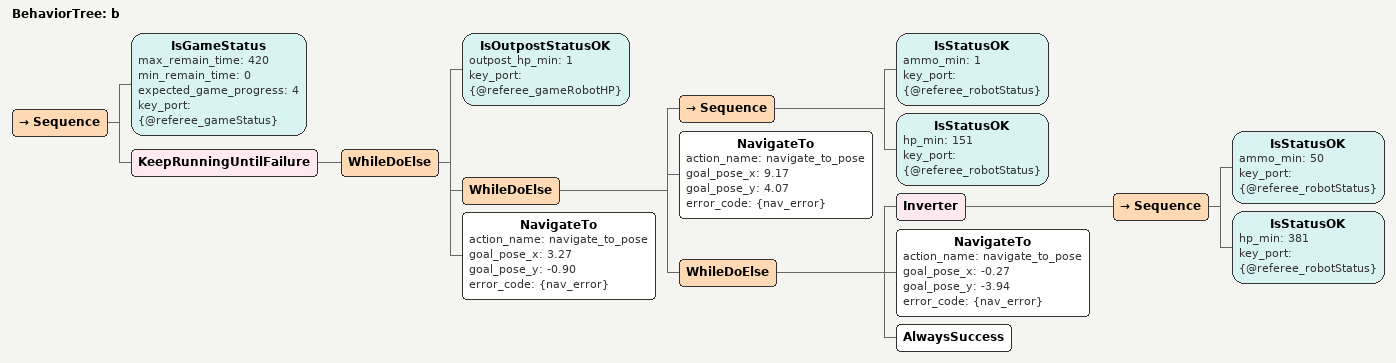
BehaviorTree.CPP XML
<?xml version="1.0" encoding="UTF-8"?>
<root BTCPP_format="4">
  <BehaviorTree ID="b">
    <!-- 比赛阶段4：驻守点1，弹丸<=0 或 HP<=150 → 补给点2，HP>380 且 弹丸>=50 → 返回点1，前哨站HP<=0 → 点3 -->
    <Sequence>
      <IsGameStatus max_remain_time="420"
                    min_remain_time="0"
                    expected_game_progress="4"
                    key_port="{@referee_gameStatus}"/>

      <KeepRunningUntilFailure>
        <WhileDoElse>
          <!-- 前哨站存活检查：HP > 0 则继续巡逻，否则立刻前往点3 -->
          <IsOutpostStatusOK outpost_hp_min="1"
                             key_port="{@referee_gameRobotHP}"/>

          <!-- do: 前哨站存活，巡逻/补给循环 -->
          <WhileDoElse>
            <!-- 条件：弹丸>=1 且 HP>=151 → 安全驻守点1 -->
            <Sequence>
              <IsStatusOK ammo_min="1"
                          key_port="{@referee_robotStatus}"/>
              <IsStatusOK hp_min="151"
                          key_port="{@referee_robotStatus}"/>
            </Sequence>

            <!-- do: 驻守中央高地点1 -->
            <NavigateTo action_name="navigate_to_pose"
                        goal_pose_x="9.17"
                        goal_pose_y="4.07"
                        error_code="{nav_error}"/>

            <!-- else: 弹丸<=0 或 HP<=150 → 前往补给点2 -->
            <WhileDoElse>
              <!-- 条件：未恢复到战斗状态 (HP<=380 或 弹丸<50) -->
              <Inverter>
                <Sequence>
                  <IsStatusOK ammo_min="50"
                              key_port="{@referee_robotStatus}"/>
                  <IsStatusOK hp_min="381"
                              key_port="{@referee_robotStatus}"/>
                </Sequence>
              </Inverter>

              <!-- do: 继续补给 → 前往/留在补给点2 -->
              <NavigateTo action_name="navigate_to_pose"
                          goal_pose_x="-0.27"
                          goal_pose_y="-3.94"
                          error_code="{nav_error}"/>

              <!-- else: HP>380 且 弹丸>=50，恢复完毕，下一tick巡逻层返回点1 -->
              <AlwaysSuccess/>
            </WhileDoElse>
          </WhileDoElse>

          <!-- else: 前哨站 HP <= 0，立即前往点3 -->
          <NavigateTo action_name="navigate_to_pose"
                      goal_pose_x="3.27"
                      goal_pose_y="-0.90"
                      error_code="{nav_error}"/>
        </WhileDoElse>
      </KeepRunningUntilFailure>
    </Sequence>
  </BehaviorTree>

</root>
